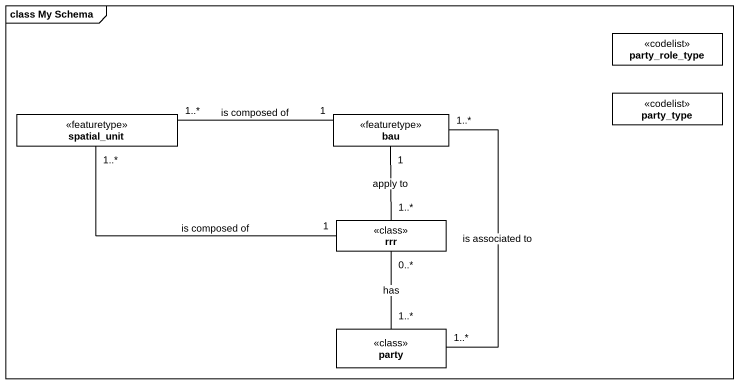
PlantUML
@startuml
mainframe class My Schema
hide circle
hide empty members
enum party_role_type <<codelist>>
enum party_type <<codelist>>
class spatial_unit <<featuretype>>
class bau <<featuretype>>
class rrr <<class>>
class party <<class>>
spatial_unit "1..*" -right- "1" rrr : is composed of
bau "1" -left- "1..*" spatial_unit : is composed of
rrr "1..*" -up- "1" bau : apply to
party "1..*" -up- "1..*" bau : is associated to
party "1..*" -up- "0..*" rrr : has
@enduml
